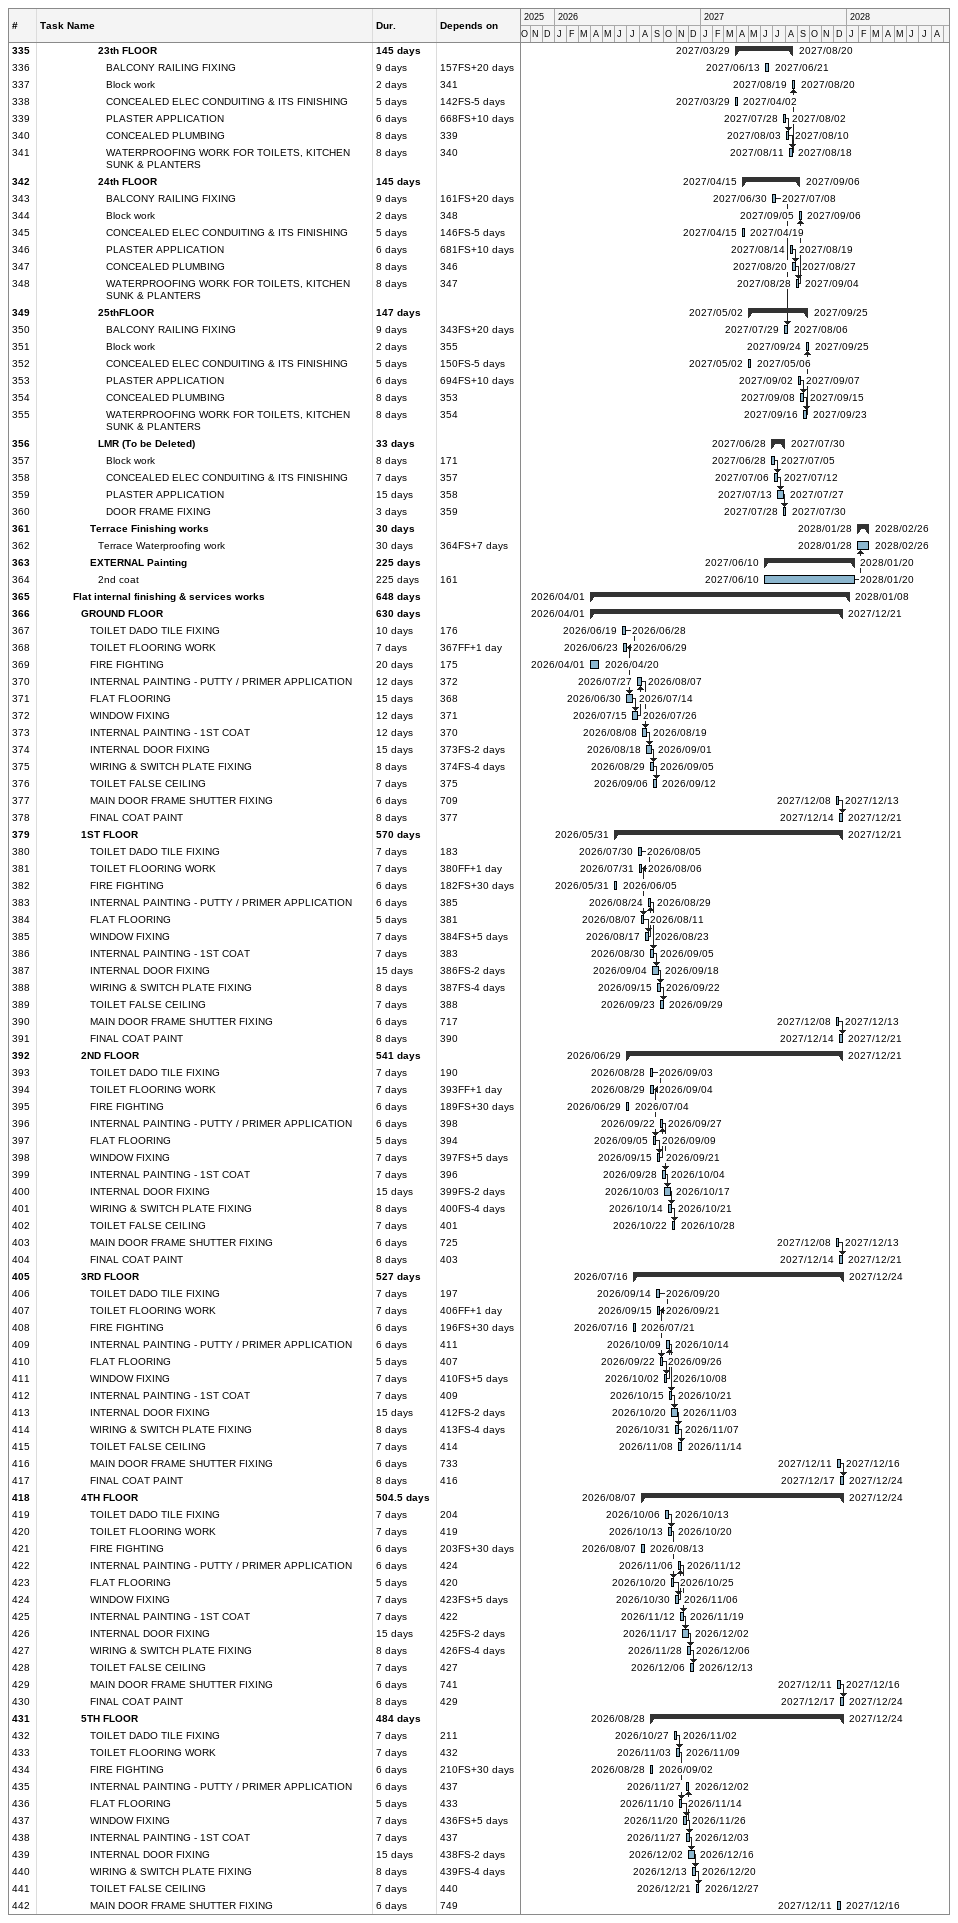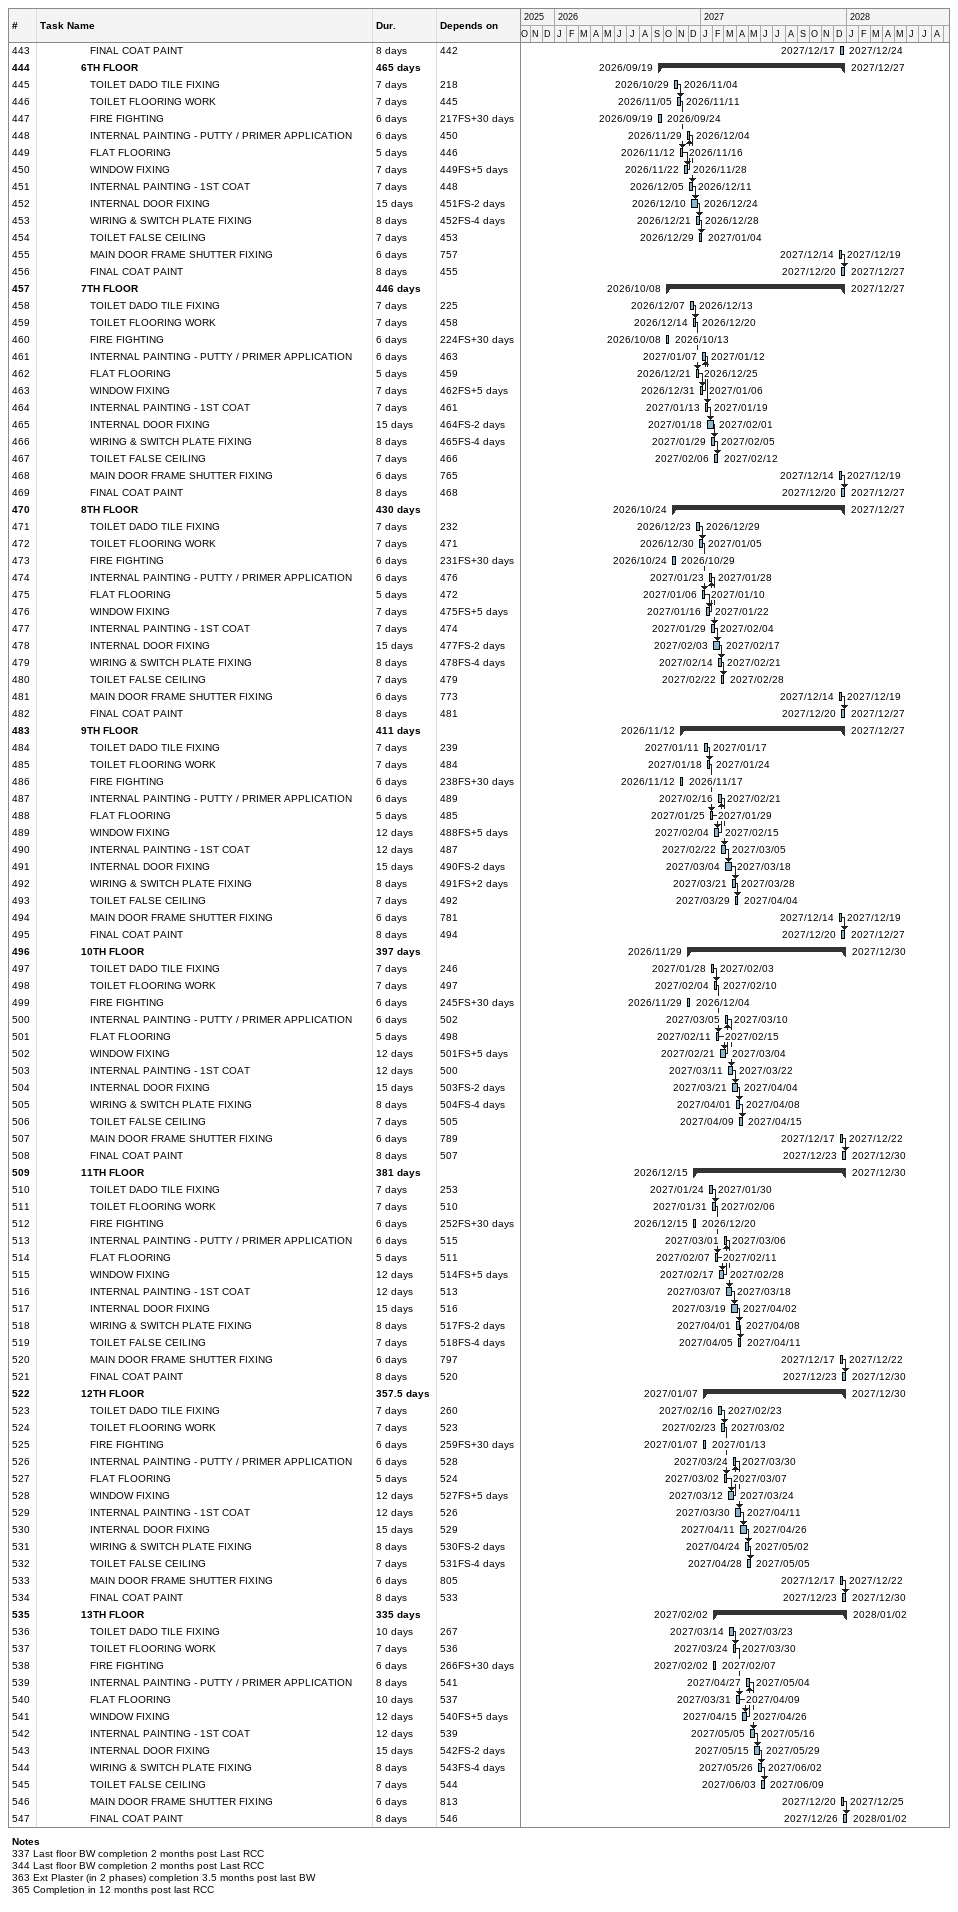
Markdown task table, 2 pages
| ID | Level | Task | Duration | Start | Finish | Predecessors |
|---|---|---|---|---|---|---|
| 335 | 8 | **23th FLOOR** | 145d | 2027-03-29 | 2027-08-20 |  |
| 336 | 9 | BALCONY RAILING FIXING | 9d | 2027-06-13 | 2027-06-21 | 157FS+20d |
| 337 | 9 | Block work | 2d | 2027-08-19 | 2027-08-20 | 341 |
| 338 | 9 | CONCEALED ELEC CONDUITING & ITS FINISHING | 5d | 2027-03-29 | 2027-04-02 | 142FS-5d |
| 339 | 9 | PLASTER APPLICATION | 6d | 2027-07-28 | 2027-08-02 | 668FS+10d |
| 340 | 9 | CONCEALED PLUMBING | 8d | 2027-08-03 | 2027-08-10 | 339 |
| 341 | 9 | WATERPROOFING WORK FOR TOILETS, KITCHEN SUNK & PLANTERS | 8d | 2027-08-11 | 2027-08-18 | 340 |
| 342 | 8 | **24th FLOOR** | 145d | 2027-04-15 | 2027-09-06 |  |
| 343 | 9 | BALCONY RAILING FIXING | 9d | 2027-06-30 | 2027-07-08 | 161FS+20d |
| 344 | 9 | Block work | 2d | 2027-09-05 | 2027-09-06 | 348 |
| 345 | 9 | CONCEALED ELEC CONDUITING & ITS FINISHING | 5d | 2027-04-15 | 2027-04-19 | 146FS-5d |
| 346 | 9 | PLASTER APPLICATION | 6d | 2027-08-14 | 2027-08-19 | 681FS+10d |
| 347 | 9 | CONCEALED PLUMBING | 8d | 2027-08-20 | 2027-08-27 | 346 |
| 348 | 9 | WATERPROOFING WORK FOR TOILETS, KITCHEN SUNK & PLANTERS | 8d | 2027-08-28 | 2027-09-04 | 347 |
| 349 | 8 | **25thFLOOR** | 147d | 2027-05-02 | 2027-09-25 |  |
| 350 | 9 | BALCONY RAILING FIXING | 9d | 2027-07-29 | 2027-08-06 | 343FS+20d |
| 351 | 9 | Block work | 2d | 2027-09-24 | 2027-09-25 | 355 |
| 352 | 9 | CONCEALED ELEC CONDUITING & ITS FINISHING | 5d | 2027-05-02 | 2027-05-06 | 150FS-5d |
| 353 | 9 | PLASTER APPLICATION | 6d | 2027-09-02 | 2027-09-07 | 694FS+10d |
| 354 | 9 | CONCEALED PLUMBING | 8d | 2027-09-08 | 2027-09-15 | 353 |
| 355 | 9 | WATERPROOFING WORK FOR TOILETS, KITCHEN SUNK & PLANTERS | 8d | 2027-09-16 | 2027-09-23 | 354 |
| 356 | 8 | **LMR (To be Deleted)** | 33d | 2027-06-28 | 2027-07-30 |  |
| 357 | 9 | Block work | 8d | 2027-06-28 | 2027-07-05 | 171 |
| 358 | 9 | CONCEALED ELEC CONDUITING & ITS FINISHING | 7d | 2027-07-06 | 2027-07-12 | 357 |
| 359 | 9 | PLASTER APPLICATION | 15d | 2027-07-13 | 2027-07-27 | 358 |
| 360 | 9 | DOOR FRAME FIXING | 3d | 2027-07-28 | 2027-07-30 | 359 |
| 361 | 7 | **Terrace Finishing works** | 30d | 2028-01-28 | 2028-02-26 |  |
| 362 | 8 | Terrace Waterproofing work | 30d | 2028-01-28 | 2028-02-26 | 364FS+7d |
| 363 | 7 | **EXTERNAL Painting** | 225d | 2027-06-10 | 2028-01-20 |  |
| 364 | 8 | 2nd coat | 225d | 2027-06-10 | 2028-01-20 | 161 |
| 365 | 5 | **Flat internal finishing & services works** | 648d | 2026-04-01 | 2028-01-08 |  |
| 366 | 6 | **GROUND FLOOR** | 630d | 2026-04-01 | 2027-12-21 |  |
| 367 | 7 | TOILET DADO TILE FIXING | 10d | 2026-06-19 | 2026-06-28 | 176 |
| 368 | 7 | TOILET FLOORING WORK | 7d | 2026-06-23 | 2026-06-29 | 367FF+1d |
| 369 | 7 | FIRE FIGHTING | 20d | 2026-04-01 | 2026-04-20 | 175 |
| 370 | 7 | INTERNAL PAINTING - PUTTY / PRIMER APPLICATION | 12d | 2026-07-27 | 2026-08-07 | 372 |
| 371 | 7 | FLAT FLOORING | 15d | 2026-06-30 | 2026-07-14 | 368 |
| 372 | 7 | WINDOW FIXING | 12d | 2026-07-15 | 2026-07-26 | 371 |
| 373 | 7 | INTERNAL PAINTING - 1ST COAT | 12d | 2026-08-08 | 2026-08-19 | 370 |
| 374 | 7 | INTERNAL DOOR FIXING | 15d | 2026-08-18 | 2026-09-01 | 373FS-2d |
| 375 | 7 | WIRING & SWITCH PLATE FIXING | 8d | 2026-08-29 | 2026-09-05 | 374FS-4d |
| 376 | 7 | TOILET FALSE CEILING | 7d | 2026-09-06 | 2026-09-12 | 375 |
| 377 | 7 | MAIN DOOR FRAME SHUTTER FIXING | 6d | 2027-12-08 | 2027-12-13 | 709 |
| 378 | 7 | FINAL COAT PAINT | 8d | 2027-12-14 | 2027-12-21 | 377 |
| 379 | 6 | **1ST FLOOR** | 570d | 2026-05-31 | 2027-12-21 |  |
| 380 | 7 | TOILET DADO TILE FIXING | 7d | 2026-07-30 | 2026-08-05 | 183 |
| 381 | 7 | TOILET FLOORING WORK | 7d | 2026-07-31 | 2026-08-06 | 380FF+1d |
| 382 | 7 | FIRE FIGHTING | 6d | 2026-05-31 | 2026-06-05 | 182FS+30d |
| 383 | 7 | INTERNAL PAINTING - PUTTY / PRIMER APPLICATION | 6d | 2026-08-24 | 2026-08-29 | 385 |
| 384 | 7 | FLAT FLOORING | 5d | 2026-08-07 | 2026-08-11 | 381 |
| 385 | 7 | WINDOW FIXING | 7d | 2026-08-17 | 2026-08-23 | 384FS+5d |
| 386 | 7 | INTERNAL PAINTING - 1ST COAT | 7d | 2026-08-30 | 2026-09-05 | 383 |
| 387 | 7 | INTERNAL DOOR FIXING | 15d | 2026-09-04 | 2026-09-18 | 386FS-2d |
| 388 | 7 | WIRING & SWITCH PLATE FIXING | 8d | 2026-09-15 | 2026-09-22 | 387FS-4d |
| 389 | 7 | TOILET FALSE CEILING | 7d | 2026-09-23 | 2026-09-29 | 388 |
| 390 | 7 | MAIN DOOR FRAME SHUTTER FIXING | 6d | 2027-12-08 | 2027-12-13 | 717 |
| 391 | 7 | FINAL COAT PAINT | 8d | 2027-12-14 | 2027-12-21 | 390 |
| 392 | 6 | **2ND FLOOR** | 541d | 2026-06-29 | 2027-12-21 |  |
| 393 | 7 | TOILET DADO TILE FIXING | 7d | 2026-08-28 | 2026-09-03 | 190 |
| 394 | 7 | TOILET FLOORING WORK | 7d | 2026-08-29 | 2026-09-04 | 393FF+1d |
| 395 | 7 | FIRE FIGHTING | 6d | 2026-06-29 | 2026-07-04 | 189FS+30d |
| 396 | 7 | INTERNAL PAINTING - PUTTY / PRIMER APPLICATION | 6d | 2026-09-22 | 2026-09-27 | 398 |
| 397 | 7 | FLAT FLOORING | 5d | 2026-09-05 | 2026-09-09 | 394 |
| 398 | 7 | WINDOW FIXING | 7d | 2026-09-15 | 2026-09-21 | 397FS+5d |
| 399 | 7 | INTERNAL PAINTING - 1ST COAT | 7d | 2026-09-28 | 2026-10-04 | 396 |
| 400 | 7 | INTERNAL DOOR FIXING | 15d | 2026-10-03 | 2026-10-17 | 399FS-2d |
| 401 | 7 | WIRING & SWITCH PLATE FIXING | 8d | 2026-10-14 | 2026-10-21 | 400FS-4d |
| 402 | 7 | TOILET FALSE CEILING | 7d | 2026-10-22 | 2026-10-28 | 401 |
| 403 | 7 | MAIN DOOR FRAME SHUTTER FIXING | 6d | 2027-12-08 | 2027-12-13 | 725 |
| 404 | 7 | FINAL COAT PAINT | 8d | 2027-12-14 | 2027-12-21 | 403 |
| 405 | 6 | **3RD FLOOR** | 527d | 2026-07-16 | 2027-12-24 |  |
| 406 | 7 | TOILET DADO TILE FIXING | 7d | 2026-09-14 | 2026-09-20 | 197 |
| 407 | 7 | TOILET FLOORING WORK | 7d | 2026-09-15 | 2026-09-21 | 406FF+1d |
| 408 | 7 | FIRE FIGHTING | 6d | 2026-07-16 | 2026-07-21 | 196FS+30d |
| 409 | 7 | INTERNAL PAINTING - PUTTY / PRIMER APPLICATION | 6d | 2026-10-09 | 2026-10-14 | 411 |
| 410 | 7 | FLAT FLOORING | 5d | 2026-09-22 | 2026-09-26 | 407 |
| 411 | 7 | WINDOW FIXING | 7d | 2026-10-02 | 2026-10-08 | 410FS+5d |
| 412 | 7 | INTERNAL PAINTING - 1ST COAT | 7d | 2026-10-15 | 2026-10-21 | 409 |
| 413 | 7 | INTERNAL DOOR FIXING | 15d | 2026-10-20 | 2026-11-03 | 412FS-2d |
| 414 | 7 | WIRING & SWITCH PLATE FIXING | 8d | 2026-10-31 | 2026-11-07 | 413FS-4d |
| 415 | 7 | TOILET FALSE CEILING | 7d | 2026-11-08 | 2026-11-14 | 414 |
| 416 | 7 | MAIN DOOR FRAME SHUTTER FIXING | 6d | 2027-12-11 | 2027-12-16 | 733 |
| 417 | 7 | FINAL COAT PAINT | 8d | 2027-12-17 | 2027-12-24 | 416 |
| 418 | 6 | **4TH FLOOR** | 504.5d | 2026-08-07 | 2027-12-24 |  |
| 419 | 7 | TOILET DADO TILE FIXING | 7d | 2026-10-06 | 2026-10-13 | 204 |
| 420 | 7 | TOILET FLOORING WORK | 7d | 2026-10-13 | 2026-10-20 | 419 |
| 421 | 7 | FIRE FIGHTING | 6d | 2026-08-07 | 2026-08-13 | 203FS+30d |
| 422 | 7 | INTERNAL PAINTING - PUTTY / PRIMER APPLICATION | 6d | 2026-11-06 | 2026-11-12 | 424 |
| 423 | 7 | FLAT FLOORING | 5d | 2026-10-20 | 2026-10-25 | 420 |
| 424 | 7 | WINDOW FIXING | 7d | 2026-10-30 | 2026-11-06 | 423FS+5d |
| 425 | 7 | INTERNAL PAINTING - 1ST COAT | 7d | 2026-11-12 | 2026-11-19 | 422 |
| 426 | 7 | INTERNAL DOOR FIXING | 15d | 2026-11-17 | 2026-12-02 | 425FS-2d |
| 427 | 7 | WIRING & SWITCH PLATE FIXING | 8d | 2026-11-28 | 2026-12-06 | 426FS-4d |
| 428 | 7 | TOILET FALSE CEILING | 7d | 2026-12-06 | 2026-12-13 | 427 |
| 429 | 7 | MAIN DOOR FRAME SHUTTER FIXING | 6d | 2027-12-11 | 2027-12-16 | 741 |
| 430 | 7 | FINAL COAT PAINT | 8d | 2027-12-17 | 2027-12-24 | 429 |
| 431 | 6 | **5TH FLOOR** | 484d | 2026-08-28 | 2027-12-24 |  |
| 432 | 7 | TOILET DADO TILE FIXING | 7d | 2026-10-27 | 2026-11-02 | 211 |
| 433 | 7 | TOILET FLOORING WORK | 7d | 2026-11-03 | 2026-11-09 | 432 |
| 434 | 7 | FIRE FIGHTING | 6d | 2026-08-28 | 2026-09-02 | 210FS+30d |
| 435 | 7 | INTERNAL PAINTING - PUTTY / PRIMER APPLICATION | 6d | 2026-11-27 | 2026-12-02 | 437 |
| 436 | 7 | FLAT FLOORING | 5d | 2026-11-10 | 2026-11-14 | 433 |
| 437 | 7 | WINDOW FIXING | 7d | 2026-11-20 | 2026-11-26 | 436FS+5d |
| 438 | 7 | INTERNAL PAINTING - 1ST COAT | 7d | 2026-11-27 | 2026-12-03 | 437 |
| 439 | 7 | INTERNAL DOOR FIXING | 15d | 2026-12-02 | 2026-12-16 | 438FS-2d |
| 440 | 7 | WIRING & SWITCH PLATE FIXING | 8d | 2026-12-13 | 2026-12-20 | 439FS-4d |
| 441 | 7 | TOILET FALSE CEILING | 7d | 2026-12-21 | 2026-12-27 | 440 |
| 442 | 7 | MAIN DOOR FRAME SHUTTER FIXING | 6d | 2027-12-11 | 2027-12-16 | 749 |
| 443 | 7 | FINAL COAT PAINT | 8d | 2027-12-17 | 2027-12-24 | 442 |
| 444 | 6 | **6TH FLOOR** | 465d | 2026-09-19 | 2027-12-27 |  |
| 445 | 7 | TOILET DADO TILE FIXING | 7d | 2026-10-29 | 2026-11-04 | 218 |
| 446 | 7 | TOILET FLOORING WORK | 7d | 2026-11-05 | 2026-11-11 | 445 |
| 447 | 7 | FIRE FIGHTING | 6d | 2026-09-19 | 2026-09-24 | 217FS+30d |
| 448 | 7 | INTERNAL PAINTING - PUTTY / PRIMER APPLICATION | 6d | 2026-11-29 | 2026-12-04 | 450 |
| 449 | 7 | FLAT FLOORING | 5d | 2026-11-12 | 2026-11-16 | 446 |
| 450 | 7 | WINDOW FIXING | 7d | 2026-11-22 | 2026-11-28 | 449FS+5d |
| 451 | 7 | INTERNAL PAINTING - 1ST COAT | 7d | 2026-12-05 | 2026-12-11 | 448 |
| 452 | 7 | INTERNAL DOOR FIXING | 15d | 2026-12-10 | 2026-12-24 | 451FS-2d |
| 453 | 7 | WIRING & SWITCH PLATE FIXING | 8d | 2026-12-21 | 2026-12-28 | 452FS-4d |
| 454 | 7 | TOILET FALSE CEILING | 7d | 2026-12-29 | 2027-01-04 | 453 |
| 455 | 7 | MAIN DOOR FRAME SHUTTER FIXING | 6d | 2027-12-14 | 2027-12-19 | 757 |
| 456 | 7 | FINAL COAT PAINT | 8d | 2027-12-20 | 2027-12-27 | 455 |
| 457 | 6 | **7TH FLOOR** | 446d | 2026-10-08 | 2027-12-27 |  |
| 458 | 7 | TOILET DADO TILE FIXING | 7d | 2026-12-07 | 2026-12-13 | 225 |
| 459 | 7 | TOILET FLOORING WORK | 7d | 2026-12-14 | 2026-12-20 | 458 |
| 460 | 7 | FIRE FIGHTING | 6d | 2026-10-08 | 2026-10-13 | 224FS+30d |
| 461 | 7 | INTERNAL PAINTING - PUTTY / PRIMER APPLICATION | 6d | 2027-01-07 | 2027-01-12 | 463 |
| 462 | 7 | FLAT FLOORING | 5d | 2026-12-21 | 2026-12-25 | 459 |
| 463 | 7 | WINDOW FIXING | 7d | 2026-12-31 | 2027-01-06 | 462FS+5d |
| 464 | 7 | INTERNAL PAINTING - 1ST COAT | 7d | 2027-01-13 | 2027-01-19 | 461 |
| 465 | 7 | INTERNAL DOOR FIXING | 15d | 2027-01-18 | 2027-02-01 | 464FS-2d |
| 466 | 7 | WIRING & SWITCH PLATE FIXING | 8d | 2027-01-29 | 2027-02-05 | 465FS-4d |
| 467 | 7 | TOILET FALSE CEILING | 7d | 2027-02-06 | 2027-02-12 | 466 |
| 468 | 7 | MAIN DOOR FRAME SHUTTER FIXING | 6d | 2027-12-14 | 2027-12-19 | 765 |
| 469 | 7 | FINAL COAT PAINT | 8d | 2027-12-20 | 2027-12-27 | 468 |
| 470 | 6 | **8TH FLOOR** | 430d | 2026-10-24 | 2027-12-27 |  |
| 471 | 7 | TOILET DADO TILE FIXING | 7d | 2026-12-23 | 2026-12-29 | 232 |
| 472 | 7 | TOILET FLOORING WORK | 7d | 2026-12-30 | 2027-01-05 | 471 |
| 473 | 7 | FIRE FIGHTING | 6d | 2026-10-24 | 2026-10-29 | 231FS+30d |
| 474 | 7 | INTERNAL PAINTING - PUTTY / PRIMER APPLICATION | 6d | 2027-01-23 | 2027-01-28 | 476 |
| 475 | 7 | FLAT FLOORING | 5d | 2027-01-06 | 2027-01-10 | 472 |
| 476 | 7 | WINDOW FIXING | 7d | 2027-01-16 | 2027-01-22 | 475FS+5d |
| 477 | 7 | INTERNAL PAINTING - 1ST COAT | 7d | 2027-01-29 | 2027-02-04 | 474 |
| 478 | 7 | INTERNAL DOOR FIXING | 15d | 2027-02-03 | 2027-02-17 | 477FS-2d |
| 479 | 7 | WIRING & SWITCH PLATE FIXING | 8d | 2027-02-14 | 2027-02-21 | 478FS-4d |
| 480 | 7 | TOILET FALSE CEILING | 7d | 2027-02-22 | 2027-02-28 | 479 |
| 481 | 7 | MAIN DOOR FRAME SHUTTER FIXING | 6d | 2027-12-14 | 2027-12-19 | 773 |
| 482 | 7 | FINAL COAT PAINT | 8d | 2027-12-20 | 2027-12-27 | 481 |
| 483 | 6 | **9TH FLOOR** | 411d | 2026-11-12 | 2027-12-27 |  |
| 484 | 7 | TOILET DADO TILE FIXING | 7d | 2027-01-11 | 2027-01-17 | 239 |
| 485 | 7 | TOILET FLOORING WORK | 7d | 2027-01-18 | 2027-01-24 | 484 |
| 486 | 7 | FIRE FIGHTING | 6d | 2026-11-12 | 2026-11-17 | 238FS+30d |
| 487 | 7 | INTERNAL PAINTING - PUTTY / PRIMER APPLICATION | 6d | 2027-02-16 | 2027-02-21 | 489 |
| 488 | 7 | FLAT FLOORING | 5d | 2027-01-25 | 2027-01-29 | 485 |
| 489 | 7 | WINDOW FIXING | 12d | 2027-02-04 | 2027-02-15 | 488FS+5d |
| 490 | 7 | INTERNAL PAINTING - 1ST COAT | 12d | 2027-02-22 | 2027-03-05 | 487 |
| 491 | 7 | INTERNAL DOOR FIXING | 15d | 2027-03-04 | 2027-03-18 | 490FS-2d |
| 492 | 7 | WIRING & SWITCH PLATE FIXING | 8d | 2027-03-21 | 2027-03-28 | 491FS+2d |
| 493 | 7 | TOILET FALSE CEILING | 7d | 2027-03-29 | 2027-04-04 | 492 |
| 494 | 7 | MAIN DOOR FRAME SHUTTER FIXING | 6d | 2027-12-14 | 2027-12-19 | 781 |
| 495 | 7 | FINAL COAT PAINT | 8d | 2027-12-20 | 2027-12-27 | 494 |
| 496 | 6 | **10TH FLOOR** | 397d | 2026-11-29 | 2027-12-30 |  |
| 497 | 7 | TOILET DADO TILE FIXING | 7d | 2027-01-28 | 2027-02-03 | 246 |
| 498 | 7 | TOILET FLOORING WORK | 7d | 2027-02-04 | 2027-02-10 | 497 |
| 499 | 7 | FIRE FIGHTING | 6d | 2026-11-29 | 2026-12-04 | 245FS+30d |
| 500 | 7 | INTERNAL PAINTING - PUTTY / PRIMER APPLICATION | 6d | 2027-03-05 | 2027-03-10 | 502 |
| 501 | 7 | FLAT FLOORING | 5d | 2027-02-11 | 2027-02-15 | 498 |
| 502 | 7 | WINDOW FIXING | 12d | 2027-02-21 | 2027-03-04 | 501FS+5d |
| 503 | 7 | INTERNAL PAINTING - 1ST COAT | 12d | 2027-03-11 | 2027-03-22 | 500 |
| 504 | 7 | INTERNAL DOOR FIXING | 15d | 2027-03-21 | 2027-04-04 | 503FS-2d |
| 505 | 7 | WIRING & SWITCH PLATE FIXING | 8d | 2027-04-01 | 2027-04-08 | 504FS-4d |
| 506 | 7 | TOILET FALSE CEILING | 7d | 2027-04-09 | 2027-04-15 | 505 |
| 507 | 7 | MAIN DOOR FRAME SHUTTER FIXING | 6d | 2027-12-17 | 2027-12-22 | 789 |
| 508 | 7 | FINAL COAT PAINT | 8d | 2027-12-23 | 2027-12-30 | 507 |
| 509 | 6 | **11TH FLOOR** | 381d | 2026-12-15 | 2027-12-30 |  |
| 510 | 7 | TOILET DADO TILE FIXING | 7d | 2027-01-24 | 2027-01-30 | 253 |
| 511 | 7 | TOILET FLOORING WORK | 7d | 2027-01-31 | 2027-02-06 | 510 |
| 512 | 7 | FIRE FIGHTING | 6d | 2026-12-15 | 2026-12-20 | 252FS+30d |
| 513 | 7 | INTERNAL PAINTING - PUTTY / PRIMER APPLICATION | 6d | 2027-03-01 | 2027-03-06 | 515 |
| 514 | 7 | FLAT FLOORING | 5d | 2027-02-07 | 2027-02-11 | 511 |
| 515 | 7 | WINDOW FIXING | 12d | 2027-02-17 | 2027-02-28 | 514FS+5d |
| 516 | 7 | INTERNAL PAINTING - 1ST COAT | 12d | 2027-03-07 | 2027-03-18 | 513 |
| 517 | 7 | INTERNAL DOOR FIXING | 15d | 2027-03-19 | 2027-04-02 | 516 |
| 518 | 7 | WIRING & SWITCH PLATE FIXING | 8d | 2027-04-01 | 2027-04-08 | 517FS-2d |
| 519 | 7 | TOILET FALSE CEILING | 7d | 2027-04-05 | 2027-04-11 | 518FS-4d |
| 520 | 7 | MAIN DOOR FRAME SHUTTER FIXING | 6d | 2027-12-17 | 2027-12-22 | 797 |
| 521 | 7 | FINAL COAT PAINT | 8d | 2027-12-23 | 2027-12-30 | 520 |
| 522 | 6 | **12TH FLOOR** | 357.5d | 2027-01-07 | 2027-12-30 |  |
| 523 | 7 | TOILET DADO TILE FIXING | 7d | 2027-02-16 | 2027-02-23 | 260 |
| 524 | 7 | TOILET FLOORING WORK | 7d | 2027-02-23 | 2027-03-02 | 523 |
| 525 | 7 | FIRE FIGHTING | 6d | 2027-01-07 | 2027-01-13 | 259FS+30d |
| 526 | 7 | INTERNAL PAINTING - PUTTY / PRIMER APPLICATION | 6d | 2027-03-24 | 2027-03-30 | 528 |
| 527 | 7 | FLAT FLOORING | 5d | 2027-03-02 | 2027-03-07 | 524 |
| 528 | 7 | WINDOW FIXING | 12d | 2027-03-12 | 2027-03-24 | 527FS+5d |
| 529 | 7 | INTERNAL PAINTING - 1ST COAT | 12d | 2027-03-30 | 2027-04-11 | 526 |
| 530 | 7 | INTERNAL DOOR FIXING | 15d | 2027-04-11 | 2027-04-26 | 529 |
| 531 | 7 | WIRING & SWITCH PLATE FIXING | 8d | 2027-04-24 | 2027-05-02 | 530FS-2d |
| 532 | 7 | TOILET FALSE CEILING | 7d | 2027-04-28 | 2027-05-05 | 531FS-4d |
| 533 | 7 | MAIN DOOR FRAME SHUTTER FIXING | 6d | 2027-12-17 | 2027-12-22 | 805 |
| 534 | 7 | FINAL COAT PAINT | 8d | 2027-12-23 | 2027-12-30 | 533 |
| 535 | 6 | **13TH FLOOR** | 335d | 2027-02-02 | 2028-01-02 |  |
| 536 | 7 | TOILET DADO TILE FIXING | 10d | 2027-03-14 | 2027-03-23 | 267 |
| 537 | 7 | TOILET FLOORING WORK | 7d | 2027-03-24 | 2027-03-30 | 536 |
| 538 | 7 | FIRE FIGHTING | 6d | 2027-02-02 | 2027-02-07 | 266FS+30d |
| 539 | 7 | INTERNAL PAINTING - PUTTY / PRIMER APPLICATION | 8d | 2027-04-27 | 2027-05-04 | 541 |
| 540 | 7 | FLAT FLOORING | 10d | 2027-03-31 | 2027-04-09 | 537 |
| 541 | 7 | WINDOW FIXING | 12d | 2027-04-15 | 2027-04-26 | 540FS+5d |
| 542 | 7 | INTERNAL PAINTING - 1ST COAT | 12d | 2027-05-05 | 2027-05-16 | 539 |
| 543 | 7 | INTERNAL DOOR FIXING | 15d | 2027-05-15 | 2027-05-29 | 542FS-2d |
| 544 | 7 | WIRING & SWITCH PLATE FIXING | 8d | 2027-05-26 | 2027-06-02 | 543FS-4d |
| 545 | 7 | TOILET FALSE CEILING | 7d | 2027-06-03 | 2027-06-09 | 544 |
| 546 | 7 | MAIN DOOR FRAME SHUTTER FIXING | 6d | 2027-12-20 | 2027-12-25 | 813 |
| 547 | 7 | FINAL COAT PAINT | 8d | 2027-12-26 | 2028-01-02 | 546 |

Notes
- 337: Last floor BW completion 2 months post Last RCC
- 344: Last floor BW completion 2 months post Last RCC
- 363: Ext Plaster (in 2 phases) completion 3.5 months post last BW
- 365: Completion in 12 months post last RCC
